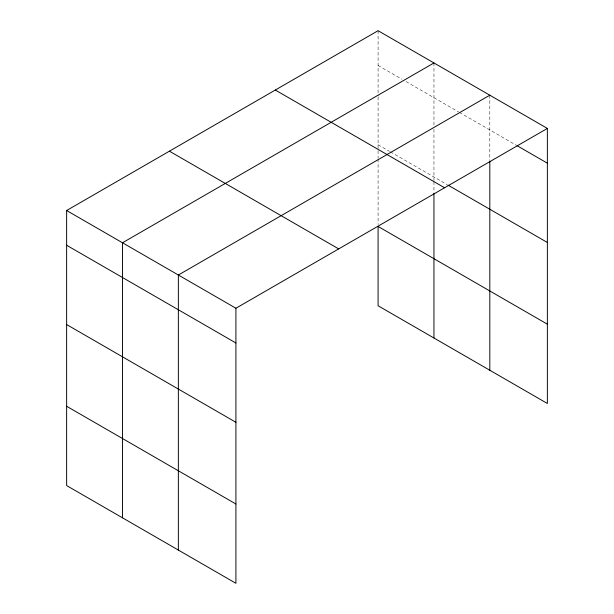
<?xml version="1.0" encoding="UTF-8"?>
<svg xmlns="http://www.w3.org/2000/svg" width="614" height="614" viewBox="0 0 614 614"><rect width="100%" height="100%" fill="white"/><g stroke="black" fill="none" stroke-linecap="round" stroke-linejoin="round"><path stroke-width="0.46" stroke-dasharray="3.07 2.3" d="M378.086 65.445L401.909 79.198M406.023 81.57L458.597 111.925M459.418 112.4L516.121 145.134M378.086 144.75L389.591 151.389M390.412 151.865L447.092 184.584M489.811 95.201L489.811 160.523M433.952 62.95L433.952 125.402M433.952 129.224L433.952 180.8M433.952 181.752L433.952 192.197M378.086 30.7L378.086 96.022M378.086 96.974L378.086 158.051M378.086 158.995L378.086 224.555"/><path stroke-width="0.92" d="M547.366 128.433L378.086 30.7L66.634 210.518L66.634 485.567L235.914 583.3L235.914 308.243L547.366 128.433L547.366 403.482L378.086 305.757L378.086 226.451L547.366 324.184M433.952 62.95L122.501 242.768L122.501 517.825M489.811 95.201L178.359 275.018L178.359 550.075M516.942 145.61L547.366 163.178M447.913 185.06L547.366 242.476M275.31 90.035L444.582 187.769M169.418 151.174L338.69 248.908M66.634 210.518L235.914 308.243M66.634 245.262L235.914 342.988M66.634 324.56L235.914 422.294M66.634 406.268L235.914 504.002M489.811 161.474L489.811 370.257M433.952 193.149L433.952 338.007"/></g></svg>
